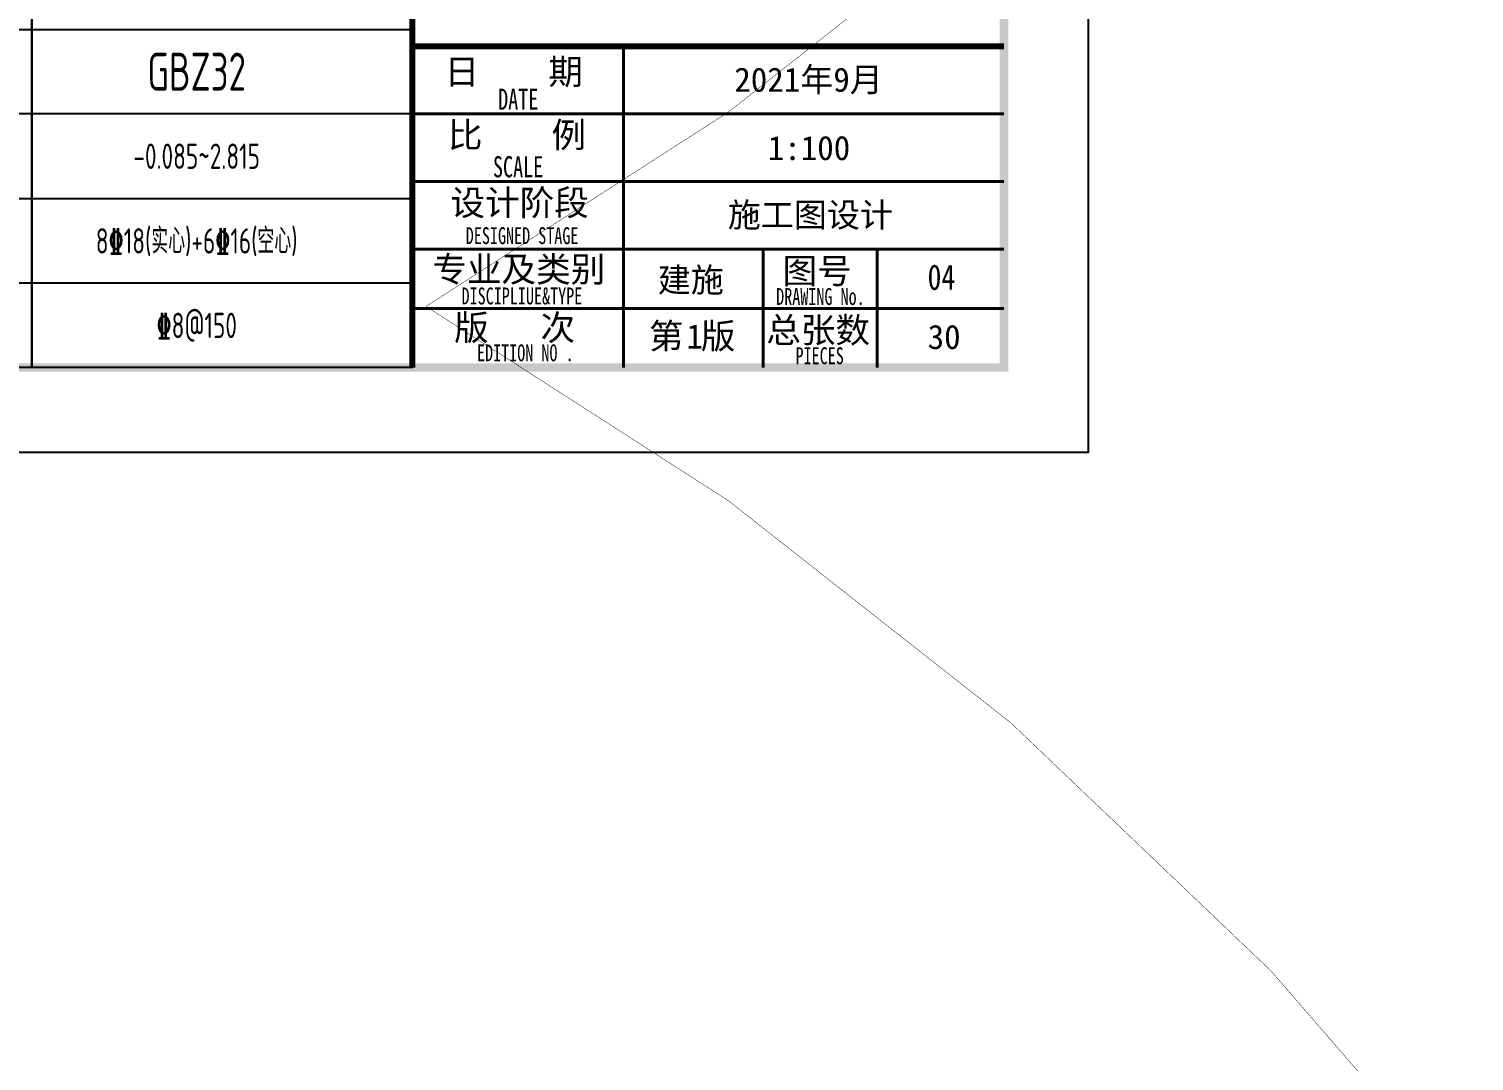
# Model space of a CAD drawing. Extents: x -655480 to 203344, y -294099 to 287156.
# Drawn here: x -247149 to -230053, y 159580 to 171788 of the extents above; entities that cross this region are included whole.
import ezdxf
from ezdxf.enums import TextEntityAlignment as Align

# ---------------------------------------------------------------- set-up
doc = ezdxf.new("R2010")
doc.units = 0
doc.header["$LTSCALE"] = 1000
doc.layers.get('0').update_dxf_attribs({"linetype": 'CONTINUOUS'})
for name, color, linetype in [('-TK', 7, 'CONTINUOUS'), ('TAB', 7, 'CONTINUOUS'), ('TAB_TEXT', 7, 'CONTINUOUS'), ('图签文字', 4, 'CONTINUOUS')]:
    doc.layers.add(name, color=color, linetype=linetype)
doc.layers.add('图框', color=9, linetype='CONTINUOUS', lineweight=18)
doc.layers.add('图签', color=147, linetype='CONTINUOUS', lineweight=18)
doc.layers.add('审图修改', color=2, linetype='CONTINUOUS', plot=False)
doc.styles.add('TSSD_REIN', font='tssdeng.shx', dxfattribs={"width": 0.7, "height": 300, "bigfont": 'tssdchn.shx'})
doc.styles.add('宋体', font='', dxfattribs={"height": 50})
doc.styles.add('建筑图签-1', font='simhei.ttf', dxfattribs={"width": 0.7})
doc.styles.get('宋体').set_extended_font_data('SimSun')

# ---------------------------------------------------------------- blocks, each defined once
blk = doc.blocks.new('A1')
blk.add_lwpolyline([(0, 59400), (0, 0), (84100, 0), (84100, 59400)], close=True)
at = {"const_width": 100}
blk.add_lwpolyline([(2500, 58400), (2500, 1000), (83100, 1000), (83100, 58400)], close=True, dxfattribs=at)
at = {"layer": '图框'}
for points, const_width in [([(76100, 1000), (76100, 58400)], 70), ([(76100, 4800), (83100, 4800)], 70), ([(78600, 2400), (78600, 4800)], 35), ([(76100, 4000), (83100, 4000)], 35), ([(76100, 3200), (83100, 3200)], 35), ([(76100, 2400), (83100, 2400)], 35), ([(76100, 2400), (82600, 2400)], 35), ([(78600, 1000), (78600, 2400)], 35), ([(80250, 1000), (80250, 2400)], 35), ([(80250, 1000), (80250, 2400)], 35), ([(80250, 1000), (80250, 2400)], 35), ([(81600, 1000), (81600, 2400)], 35), ([(76100, 1700), (80250, 1700)], 35), ([(80250, 1700), (83100, 1700)], 35)]:
    blk.add_lwpolyline(points, dxfattribs=dict(at, const_width=const_width))
at = {"layer": '图框', "style": '建筑图签-1', "width": 0.7}
for s, height, p in [('DATE', 250, (77116, 4049)), ('SCALE', 250, (77055, 3250)), ('DESIGNED STAGE', 200, (76733, 2460)), ('DISCIPLIUE&TYPE', 200, (76683, 1747)), ('DRAWING No.', 200, (80405, 1740)), ('EDITION NO .', 200, (76866, 1074)), ('PIECES', 200, (80634, 1040))]:
    blk.add_text(s, height=height, dxfattribs=at).set_placement(p)
at = {"layer": '图签', "color": 2, "style": '宋体'}
for s, height, p in [('2021年9月', 286.7, (79910, 4262)), ('1:100', 286.7, (80306, 3454)), ('施工图设计', 286.7, (79832, 2662)), ('建施', 286.7, (79004, 1893)), ('1', 287, (79343, 1225)), ('30', 286.7, (82197, 1219))]:
    blk.add_text(s, height=height, dxfattribs=at).set_placement(p)
at = {"layer": '图签文字', "color": 7, "style": '建筑图签-1'}
for s, p in [('日    期', (76484, 4349)), ('比    例', (76522, 3602)), ('设计阶段', (76552, 2800)), ('专业及类别', (76338, 2013)), ('图号', (80481, 1994)), ('版   次 ', (76596, 1323)), ('第 版', (78901, 1223)), ('总张数', (80288, 1294))]:
    blk.add_text(s, height=300, dxfattribs=at).set_placement(p)

msp = doc.modelspace()

# ---------------------------------------------------------------- linework, layer by layer
at = {"layer": 'TAB'}
for points in [[(-247113.94, 178311.83), (-242613.94, 178311.83), (-242613.94, 167782.28), (-247113.94, 167782.28), (-247113.94, 178311.83), (-247113.94, 171782.28), (-242613.94, 171782.28), (-242613.94, 170782.28), (-247113.94, 170782.28), (-247113.94, 169782.28), (-242613.94, 169782.28), (-242613.94, 168782.28), (-247113.94, 168782.28)], [(-254968.64, 176689.95), (-247113.94, 176689.95), (-247113.94, 167782.28), (-254968.64, 167782.28), (-254968.64, 176689.95), (-254968.64, 171782.28), (-247113.94, 171782.28), (-247113.94, 170782.28), (-254968.64, 170782.28), (-254968.64, 169782.28), (-247113.94, 169782.28), (-247113.94, 168782.28), (-254968.64, 168782.28)]]:
    msp.add_lwpolyline(points, dxfattribs=at)
at = {"layer": '审图修改', "color": 2, "const_width": 5}
msp.add_lwpolyline([(-629412.51, 245898.24, -0.57735027), (-552020.1, 245898.24, -0.57735027), (-474627.68, 245898.24, -0.57735027), (-397235.26, 245898.24, -0.57735027), (-319842.84, 245898.24, -0.57735027), (-242450.43, 245898.24, -0.57735027), (-242450.43, 168505.82, -0.57735027), (-242450.43, 91113.4, -0.57735027), (-242450.43, 13720.99, -0.57735027), (-242450.43, -63671.43, -0.57735027), (-242450.43, -141063.85, -0.57735027), (-319842.84, -141063.85, -0.57735027), (-397235.26, -141063.85, -0.57735027), (-474627.68, -141063.85, -0.57735027), (-552020.1, -141063.85, -0.57735027), (-629412.51, -141063.85, -0.57735027), (-629412.51, -63671.43, -0.57735027), (-629412.51, 13720.99, -0.57735027), (-629412.51, 91113.4, -0.57735027), (-629412.51, 168505.82, -0.57735027), (-629412.51, 245898.24, -0.57735027), (-629412.51, 245898.24, -0.57735027)], format="xyb", dxfattribs=at)

# ---------------------------------------------------------------- block references
at = {"layer": '-TK'}
msp.add_blockref('A1', (-318713.94, 166782.28), dxfattribs=at)

# ---------------------------------------------------------------- texts
at = {"layer": 'TAB_TEXT', "style": 'TSSD_REIN', "width": 0.7}
for s, height, p in [('GBZ32', 450, (-245163.94, 171282.28)), ('-0.085~2.815', 300, (-245163.94, 170282.28)), ('%%1328@150', 300, (-245163.94, 168282.28))]:
    msp.add_text(s, height=height, dxfattribs=at).set_placement(p, align=Align.MIDDLE)
at = {"layer": 'TAB_TEXT', "color": 1, "style": 'TSSD_REIN', "width": 0.7}
msp.add_text('8%%13218(实心)+6%%13216(空心)', height=300, dxfattribs=at).set_placement((-245163.94, 169282.28), align=Align.MIDDLE)
at = {"layer": '图签文字', "color": 1, "style": '建筑图签-1', "width": 0.8}
msp.add_text('04', height=300, dxfattribs=at).set_placement((-236517.37, 168701.67))

doc.saveas('drawing.dxf')
